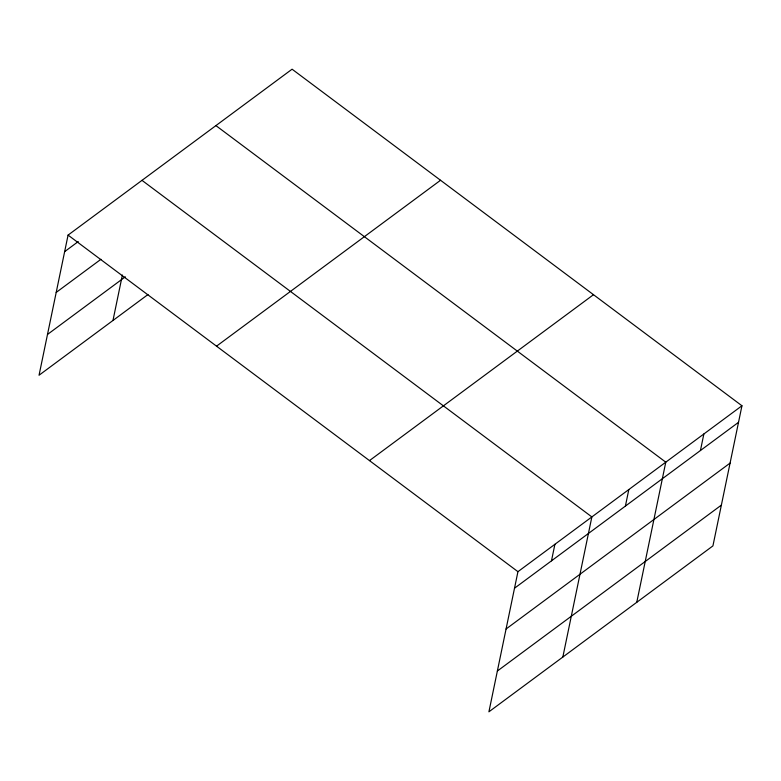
<?xml version="1.0" encoding="UTF-8"?>
<svg xmlns="http://www.w3.org/2000/svg" width="781" height="781" viewBox="0 0 781 781"><rect width="100%" height="100%" fill="white"/><g stroke="black" fill="none" stroke-linecap="round" stroke-linejoin="round"><path stroke-width="1.17" d="M741.95 405.769L517.94 571.672L488.916 711.803L712.926 545.899L741.95 405.769L292.084 69.197L68.074 235.101L39.05 375.231L147.99 294.544M112.972 320.483L122.383 275.029M551.474 560.846L554.9 544.298M562.837 657.055L591.861 516.924L141.996 180.352M625.396 506.098L628.822 489.55M636.769 602.307L665.783 462.176L215.917 125.604M700.44 450.52L703.866 433.972M64.647 251.648L78.256 241.563M56.193 292.426L100.944 259.292M47.495 334.453L125.311 276.816M216.522 346.168L440.543 180.265M369.481 460.605L593.492 294.701M514.513 588.22L738.523 422.316M506.059 629.008L730.079 463.094M497.36 671.025L721.38 505.112M68.074 235.101L517.94 571.672"/></g></svg>
